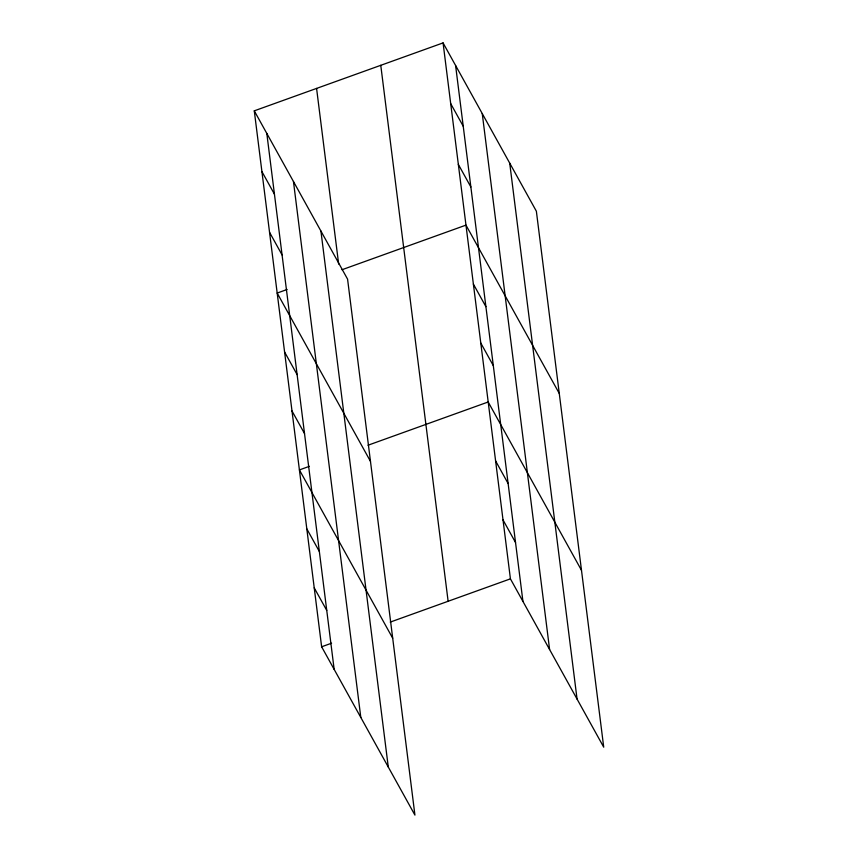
<?xml version="1.0" encoding="UTF-8"?>
<svg xmlns="http://www.w3.org/2000/svg" width="858" height="858" viewBox="0 0 858 858"><rect width="100%" height="100%" fill="white"/><g stroke="black" fill="none" stroke-linecap="round" stroke-linejoin="round"><path stroke-width="1.29" d="M254.279 110.832L347.576 279.15L414.929 815.1L321.632 646.782L254.279 110.832L443.071 42.9L536.368 211.218L603.721 747.168L510.424 578.85L443.071 42.9M287.151 289.468L277.177 293.061L370.484 461.368M341.999 269.734L465.969 225.128L559.266 393.436M309.373 466.334L299.41 469.916L392.707 638.234M367.996 445.238L488.191 401.984L581.488 570.302M321.632 646.782L331.596 643.2M390.229 622.104L510.424 578.85M450.707 103.646L463.223 126.233M458.333 164.382L470.86 186.98M473.38 284.084L485.896 306.671M480.78 343.028L493.307 365.626M495.602 460.939L508.129 483.537M503.013 519.894L515.529 542.492M261.915 171.579L274.442 194.165M269.551 232.314L282.067 254.912M284.588 352.016L297.115 374.603M291.999 410.961L304.526 433.558M306.81 528.871L319.337 551.469M314.221 587.827L326.748 610.424M509.716 163.127L577.059 699.077M482.25 113.578L549.603 649.538M455.598 65.498L522.94 601.447M380.77 65.315L448.123 601.265M316.581 88.417L338.653 264.039M320.924 231.059L388.277 767.009M293.457 181.51L360.81 717.47M266.806 133.43L334.159 669.379"/></g></svg>
